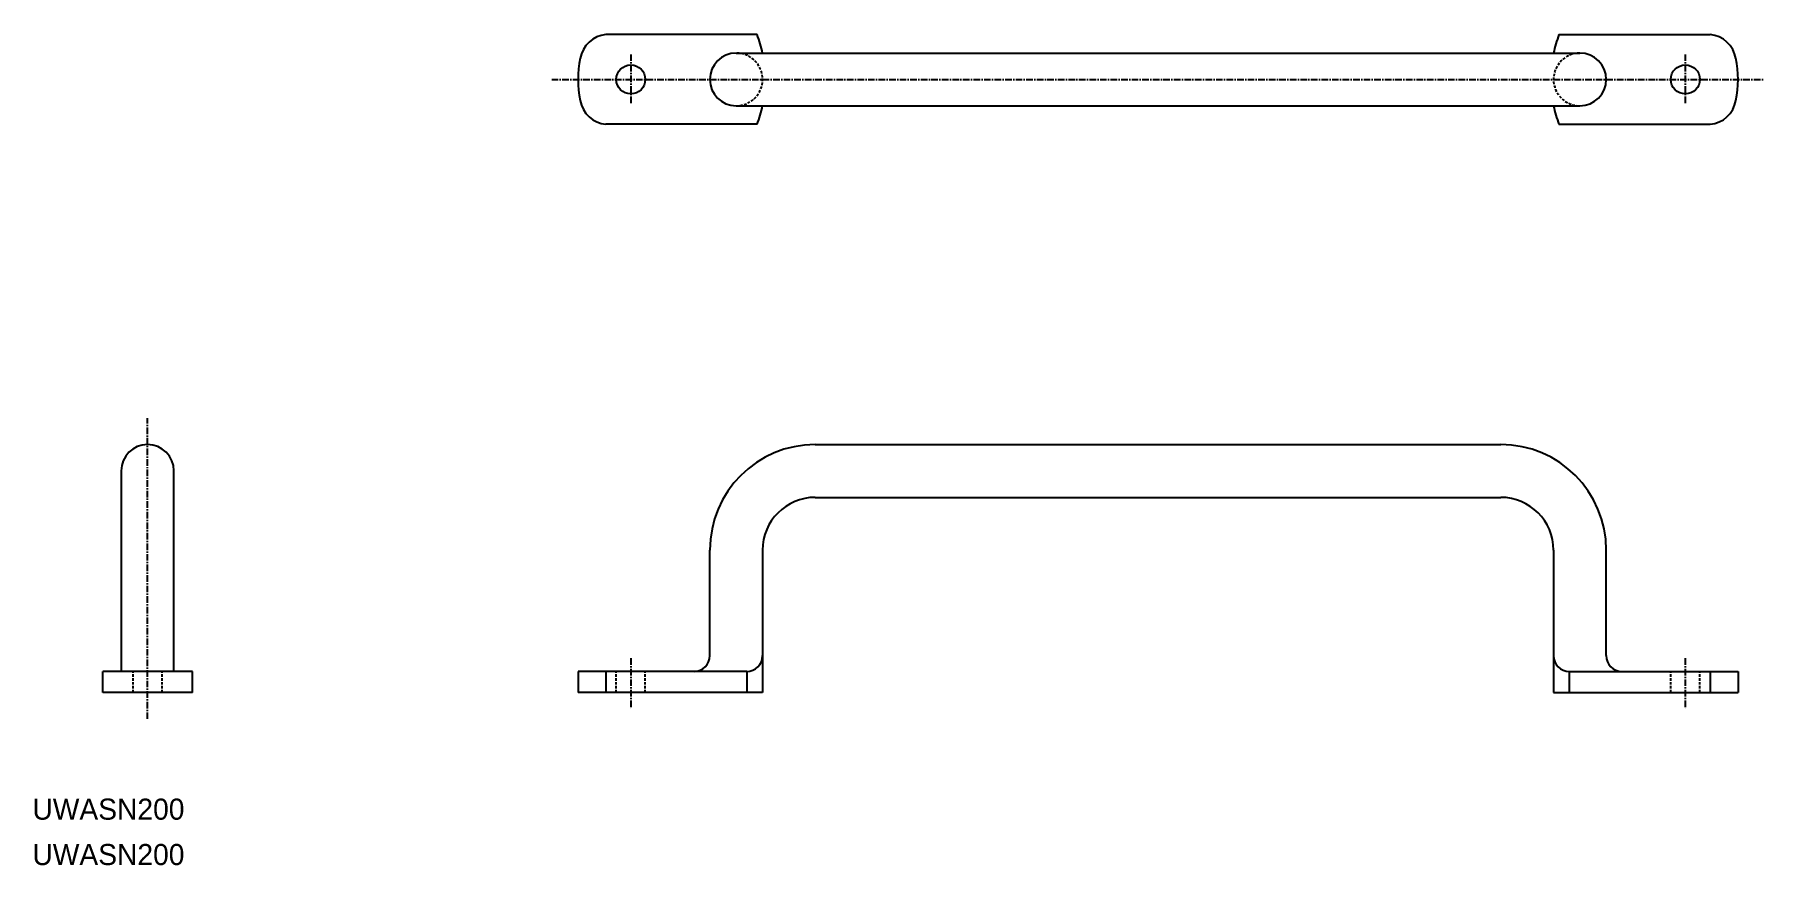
# Model space of a CAD drawing. Extents: x 0 to 328, y 0 to 157.
import ezdxf

# ---------------------------------------------------------------- set-up
doc = ezdxf.new("R2010")
doc.units = 0
doc.linetypes.add('CENTER', pattern=[2, 1.25, -0.25, 0.25, -0.25])
doc.linetypes.add('DASHED', pattern=[0.75, 0.5, -0.25])
doc.layers.get('0').update_dxf_attribs({"linetype": 'CONTINUOUS'})
doc.layers.add('CENTER', color=1, linetype='CENTER')

msp = doc.modelspace()

# ---------------------------------------------------------------- linework, layer by layer
at = {"color": 7, "linetype": 'CONTINUOUS'}
for p, q in [((137.44, 157.41), (108.78, 157.41)), ((289.51, 157.41), (318.17, 157.41)), ((133.48, 153.91), (293.48, 153.91)), ((133.48, 143.91), (293.48, 143.91)), ((137.44, 140.41), (108.78, 140.41)), ((289.51, 140.41), (318.17, 140.41)), ((21.84, 79.7), (21.84, 79.7)), ((148.48, 79.7), (278.48, 79.7)), ((16.84, 74.7), (16.84, 36.7)), ((26.84, 36.7), (26.84, 74.7)), ((148.48, 69.7), (278.48, 69.7)), ((128.48, 39.7), (128.48, 59.7)), ((138.48, 59.7), (138.48, 32.7)), ((288.48, 59.7), (288.48, 32.7)), ((298.48, 39.7), (298.48, 59.7)), ((30.34, 36.7), (13.34, 36.7)), ((13.34, 32.7), (13.34, 36.7)), ((30.34, 32.7), (30.34, 36.7)), ((103.48, 36.7), (103.48, 32.7)), ((135.48, 36.7), (103.48, 36.7)), ((108.78, 36.7), (108.78, 32.7)), ((135.47, 36.7), (135.47, 32.7)), ((291.48, 36.7), (323.48, 36.7)), ((291.48, 36.7), (291.48, 32.7)), ((318.17, 36.7), (318.17, 32.7)), ((323.48, 36.7), (323.48, 32.7)), ((30.34, 32.7), (13.34, 32.7)), ((138.48, 32.7), (103.48, 32.7)), ((288.48, 32.7), (323.48, 32.7))]:
    msp.add_line(p, q, dxfattribs=at)
at = {"color": 3, "linetype": 'DASHED'}
for p, q in [((19.09, 32.7), (19.09, 36.7)), ((24.59, 32.7), (24.59, 36.7)), ((110.73, 32.7), (110.73, 36.7)), ((116.23, 32.7), (116.23, 36.7)), ((310.73, 32.7), (310.73, 36.7)), ((316.23, 32.7), (316.23, 36.7))]:
    msp.add_line(p, q, dxfattribs=at)
at = {"color": 7, "linetype": 'CONTINUOUS'}
for centre in [(113.48, 148.91), (313.48, 148.91)]:
    msp.add_circle(centre, 2.75, dxfattribs=at)
for centre, radius, start, end in [((109.27, 151.96), 5.47, 95.1317, 170.0069), ((112.66, 148.18), 26.44, 12.5109, 20.4249), ((314.29, 148.18), 26.44, 159.5751, 167.4891), ((317.68, 151.96), 5.47, 9.9931, 84.8683), ((123.48, 148.91), 20, 168.463, 191.537), ((133.48, 148.91), 5, 90, 270), ((293.48, 148.91), 5, 270, 90), ((303.48, 148.91), 20, 348.463, 11.537), ((109.27, 145.85), 5.47, 189.9931, 264.8683), ((317.68, 145.85), 5.47, 275.1317, 350.0069), ((112.66, 149.63), 26.44, 339.5751, 347.4891), ((314.29, 149.63), 26.44, 192.5109, 200.4249), ((21.84, 74.7), 5, 90, 180), ((21.84, 74.7), 5, 0, 90), ((148.48, 59.7), 20, 90, 180), ((278.48, 59.7), 20, 0, 90), ((148.48, 59.7), 10, 90, 180), ((278.48, 59.7), 10, 0, 90), ((125.48, 39.7), 3, 270, 0), ((135.48, 39.7), 3, 270, 0), ((291.48, 39.7), 3, 180, 270), ((301.48, 39.7), 3, 180, 270)]:
    msp.add_arc(centre, radius, start, end, dxfattribs=at)
at = {"color": 3, "linetype": 'DASHED'}
for centre, start, end in [((133.48, 148.91), 270, 90), ((293.48, 148.91), 90, 270)]:
    msp.add_arc(centre, 5, start, end, dxfattribs=at)
at = {"layer": 'CENTER', "color": 1, "linetype": 'CENTER'}
for p, q in [((113.48, 153.66), (113.48, 144.16)), ((313.48, 153.66), (313.48, 144.16)), ((98.48, 148.91), (328.48, 148.91)), ((21.84, 27.7), (21.84, 84.7)), ((113.48, 39.2), (113.48, 29.7)), ((313.48, 39.2), (313.48, 29.7))]:
    msp.add_line(p, q, dxfattribs=at)

# ---------------------------------------------------------------- texts
at = {"color": 7, "linetype": 'CONTINUOUS'}
for p in [(0, 8.6), (0, 0)]:
    msp.add_text('UWASN200', height=4, dxfattribs=at).set_placement(p)

doc.saveas('drawing.dxf')
